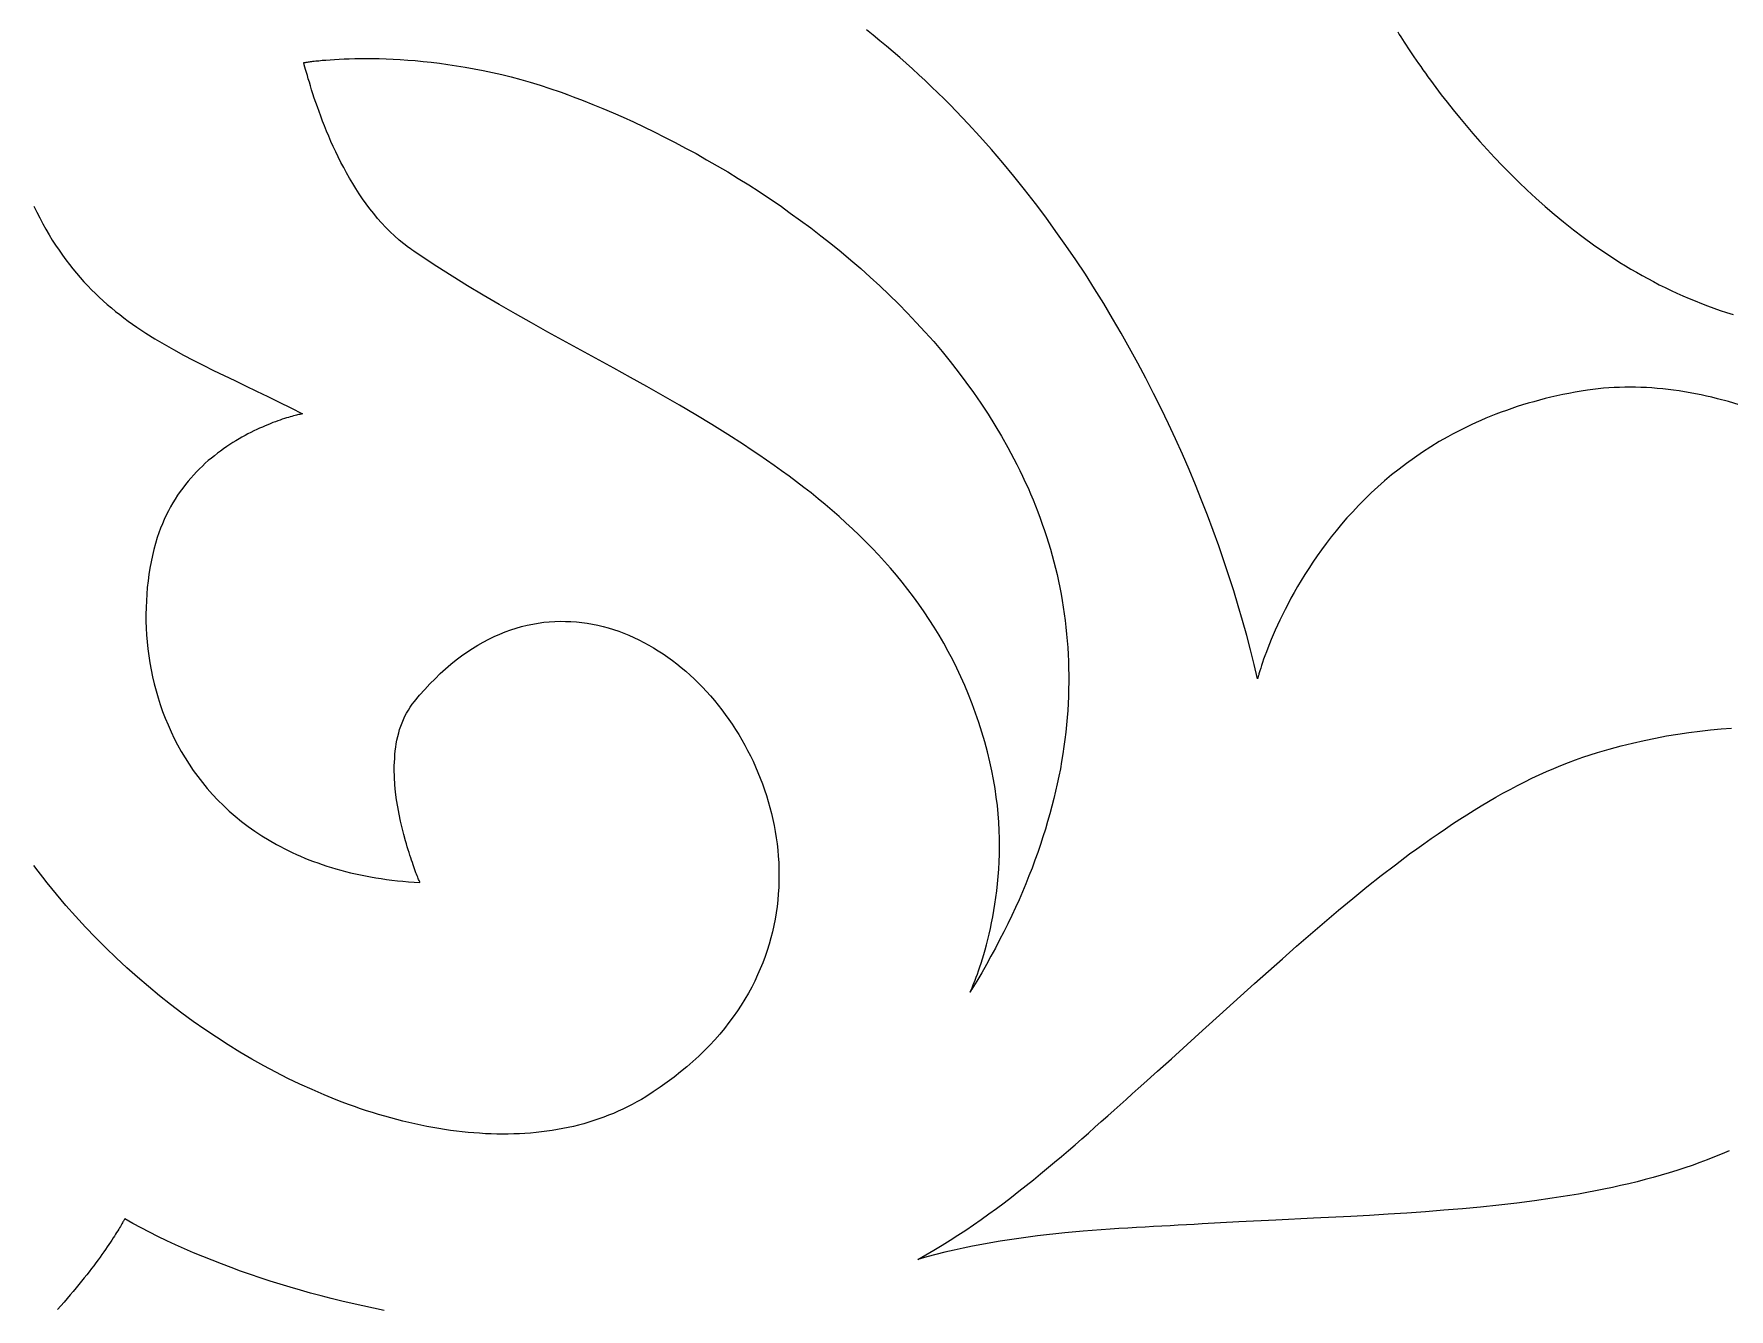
# Model space of a CAD drawing. Extents: x -555 to 555, y -555 to 555.
# Drawn here: x -489 to -362.2, y -178.9 to -83.5 of the extents above; entities that cross this region are included whole.
import ezdxf

# ---------------------------------------------------------------- set-up
doc = ezdxf.new("R2010")
doc.units = 0
doc.layers.add('PLAN_1', color=18, linetype='CONTINUOUS')

msp = doc.modelspace()

# ---------------------------------------------------------------- linework, layer by layer
at = {"layer": 'PLAN_1'}
for points in [[(-361.47, -111.25), (-362.28, -111.01), (-363.1, -110.8), (-363.51, -110.69), (-363.92, -110.6), (-364.33, -110.51), (-364.74, -110.43), (-365.15, -110.35), (-365.56, -110.28), (-365.97, -110.22), (-366.38, -110.16), (-366.79, -110.11), (-367.19, -110.06), (-367.6, -110.03), (-368.01, -109.99), (-368.41, -109.97), (-368.82, -109.95), (-369.22, -109.94), (-369.63, -109.94), (-370.03, -109.94), (-370.43, -109.95), (-370.83, -109.97), (-371.23, -109.99), (-371.63, -110.02), (-372.03, -110.06), (-372.42, -110.11), (-372.82, -110.17), (-373.29, -110.24), (-373.75, -110.32), (-374.21, -110.4), (-374.66, -110.49), (-375.11, -110.59), (-375.55, -110.69), (-375.98, -110.79), (-376.41, -110.9), (-376.84, -111.02), (-377.26, -111.14), (-377.67, -111.26), (-378.08, -111.39), (-378.48, -111.53), (-378.88, -111.67), (-379.27, -111.81), (-379.66, -111.95), (-380.04, -112.11), (-380.42, -112.26), (-380.79, -112.42), (-381.15, -112.58), (-381.51, -112.75), (-381.87, -112.92), (-382.22, -113.09), (-382.57, -113.27), (-382.91, -113.45), (-383.25, -113.64), (-383.9, -114.01), (-384.54, -114.4), (-385.16, -114.8), (-385.76, -115.22), (-386.35, -115.64), (-386.91, -116.07), (-387.46, -116.5), (-387.99, -116.95), (-388.5, -117.4), (-388.99, -117.85), (-389.47, -118.32), (-389.93, -118.78), (-390.37, -119.25), (-390.8, -119.72), (-391.21, -120.19), (-391.61, -120.67), (-391.99, -121.14), (-392.35, -121.62), (-392.7, -122.09), (-393.03, -122.56), (-393.36, -123.02), (-393.66, -123.49), (-393.95, -123.94), (-394.23, -124.4), (-394.5, -124.85), (-394.75, -125.29), (-394.99, -125.72), (-395.21, -126.14), (-395.43, -126.56), (-395.63, -126.96), (-395.82, -127.36), (-396, -127.74), (-396.16, -128.11), (-396.32, -128.46), (-396.46, -128.81), (-396.6, -129.14), (-396.72, -129.45), (-396.83, -129.74), (-396.94, -130.02), (-397.03, -130.29), (-397.11, -130.53), (-397.19, -130.75), (-397.25, -130.95), (-397.31, -131.14), (-397.34, -131.22), (-397.36, -131.3), (-397.38, -131.37), (-397.4, -131.44), (-397.42, -131.5), (-397.43, -131.55), (-397.45, -131.6), (-397.46, -131.64), (-397.47, -131.68), (-397.47, -131.71), (-397.48, -131.73), (-397.48, -131.75), (-397.49, -131.76), (-397.49, -131.76), (-397.74, -130.68), (-398.01, -129.59), (-398.3, -128.5), (-398.61, -127.39), (-398.93, -126.28), (-399.27, -125.17), (-399.63, -124.04), (-400, -122.92), (-400.39, -121.79), (-400.8, -120.65), (-401.23, -119.52), (-401.67, -118.38), (-402.13, -117.24), (-402.61, -116.09), (-403.11, -114.95), (-403.62, -113.81), (-404.15, -112.67), (-404.69, -111.53), (-405.26, -110.4), (-405.84, -109.27), (-406.43, -108.14), (-407.05, -107.02), (-407.68, -105.9), (-408.32, -104.79), (-408.99, -103.68), (-409.67, -102.58), (-410.36, -101.49), (-411.08, -100.41), (-411.81, -99.34), (-412.56, -98.28), (-413.32, -97.23), (-414.1, -96.19), (-414.9, -95.16), (-415.71, -94.15), (-416.54, -93.15), (-417.38, -92.16), (-418.24, -91.19), (-419.12, -90.23), (-420.02, -89.29), (-420.47, -88.83), (-420.93, -88.37), (-421.39, -87.91), (-421.86, -87.46), (-422.33, -87.01), (-422.8, -86.57), (-423.28, -86.13), (-423.76, -85.7), (-424.24, -85.28), (-424.73, -84.85), (-425.23, -84.44), (-425.73, -84.02), (-426.23, -83.62), (-426.73, -83.22)], [(-387.01, -83.36), (-386.9, -83.55), (-386.78, -83.74), (-386.65, -83.94), (-386.52, -84.14), (-386.38, -84.35), (-386.24, -84.56), (-386.1, -84.78), (-385.94, -85.01), (-385.79, -85.24), (-385.63, -85.48), (-385.46, -85.72), (-385.29, -85.96), (-385.12, -86.21), (-384.94, -86.46), (-384.75, -86.72), (-384.56, -86.98), (-384.36, -87.25), (-384.16, -87.52), (-383.75, -88.06), (-383.32, -88.62), (-382.87, -89.19), (-382.39, -89.77), (-381.9, -90.36), (-381.4, -90.96), (-380.87, -91.56), (-380.32, -92.16), (-379.76, -92.77), (-379.18, -93.38), (-378.58, -93.99), (-377.96, -94.6), (-377.32, -95.21), (-376.67, -95.81), (-375.99, -96.41), (-375.3, -97), (-374.6, -97.58), (-373.87, -98.16), (-373.13, -98.72), (-372.37, -99.28), (-371.59, -99.81), (-370.8, -100.34), (-370.39, -100.6), (-369.98, -100.85), (-369.57, -101.1), (-369.16, -101.34), (-368.74, -101.58), (-368.31, -101.81), (-367.88, -102.04), (-367.45, -102.27), (-367.01, -102.49), (-366.57, -102.7), (-366.13, -102.91), (-365.68, -103.11), (-365.22, -103.3), (-364.76, -103.49), (-364.3, -103.68), (-363.84, -103.85), (-363.37, -104.03), (-362.89, -104.19), (-362.42, -104.35), (-361.93, -104.49)], [(-488.99, -96.39), (-488.77, -96.84), (-488.54, -97.28), (-488.31, -97.71), (-488.08, -98.13), (-487.84, -98.54), (-487.6, -98.93), (-487.35, -99.32), (-487.1, -99.69), (-486.84, -100.06), (-486.59, -100.41), (-486.32, -100.76), (-486.06, -101.09), (-485.79, -101.42), (-485.51, -101.74), (-485.24, -102.05), (-484.95, -102.35), (-484.67, -102.65), (-484.38, -102.93), (-484.09, -103.21), (-483.79, -103.49), (-483.49, -103.75), (-483.18, -104.01), (-482.88, -104.27), (-482.56, -104.51), (-482.25, -104.76), (-481.93, -104.99), (-481.61, -105.22), (-481.28, -105.45), (-480.61, -105.89), (-479.93, -106.32), (-479.24, -106.73), (-478.53, -107.13), (-477.8, -107.53), (-477.06, -107.91), (-476.31, -108.29), (-475.54, -108.68), (-474.76, -109.06), (-473.96, -109.44), (-473.15, -109.83), (-472.33, -110.23), (-471.49, -110.63), (-470.64, -111.05), (-469.77, -111.48), (-468.89, -111.93), (-468.9, -111.93), (-468.91, -111.93), (-468.94, -111.94), (-468.99, -111.95), (-469.04, -111.96), (-469.1, -111.97), (-469.17, -111.99), (-469.26, -112.01), (-469.35, -112.03), (-469.45, -112.06), (-469.57, -112.09), (-469.69, -112.12), (-469.81, -112.16), (-469.95, -112.2), (-470.1, -112.24), (-470.25, -112.29), (-470.41, -112.34), (-470.57, -112.4), (-470.75, -112.46), (-470.92, -112.53), (-471.11, -112.59), (-471.3, -112.67), (-471.49, -112.75), (-471.69, -112.83), (-471.89, -112.92), (-472.1, -113.01), (-472.31, -113.11), (-472.53, -113.21), (-472.75, -113.32), (-472.97, -113.43), (-473.19, -113.55), (-473.42, -113.67), (-473.64, -113.8), (-473.87, -113.94), (-474.1, -114.08), (-474.33, -114.23), (-474.56, -114.38), (-474.79, -114.54), (-475.02, -114.71), (-475.25, -114.88), (-475.48, -115.06), (-475.71, -115.24), (-475.94, -115.43), (-476.16, -115.63), (-476.38, -115.84), (-476.6, -116.05), (-476.82, -116.27), (-477.03, -116.5), (-477.25, -116.73), (-477.45, -116.97), (-477.65, -117.22), (-477.85, -117.48), (-478.04, -117.74), (-478.23, -118.02), (-478.41, -118.3), (-478.59, -118.58), (-478.76, -118.88), (-478.92, -119.18), (-479.08, -119.5), (-479.23, -119.82), (-479.37, -120.15), (-479.5, -120.49), (-479.63, -120.83), (-479.75, -121.19), (-479.88, -121.63), (-480, -122.08), (-480.11, -122.53), (-480.21, -123), (-480.3, -123.47), (-480.38, -123.95), (-480.44, -124.43), (-480.5, -124.92), (-480.54, -125.42), (-480.57, -125.92), (-480.59, -126.42), (-480.6, -126.93), (-480.6, -127.44), (-480.58, -127.96), (-480.55, -128.47), (-480.51, -128.99), (-480.45, -129.51), (-480.39, -130.03), (-480.3, -130.56), (-480.21, -131.08), (-480.1, -131.6), (-479.98, -132.12), (-479.84, -132.64), (-479.69, -133.16), (-479.53, -133.67), (-479.35, -134.19), (-479.15, -134.7), (-478.95, -135.2), (-478.72, -135.71), (-478.48, -136.2), (-478.23, -136.69), (-477.96, -137.18), (-477.67, -137.66), (-477.37, -138.14), (-477.06, -138.6), (-476.72, -139.06), (-476.37, -139.51), (-476.01, -139.96), (-475.62, -140.39), (-475.22, -140.82), (-474.81, -141.23), (-474.37, -141.64), (-473.92, -142.03), (-473.45, -142.41), (-472.96, -142.79), (-472.46, -143.14), (-471.94, -143.49), (-471.39, -143.82), (-470.83, -144.14), (-470.55, -144.3), (-470.26, -144.45), (-469.96, -144.6), (-469.66, -144.74), (-469.35, -144.88), (-469.04, -145.02), (-468.73, -145.15), (-468.41, -145.28), (-468.08, -145.4), (-467.75, -145.52), (-467.42, -145.64), (-467.08, -145.75), (-466.73, -145.86), (-466.39, -145.96), (-466.03, -146.06), (-465.67, -146.16), (-465.31, -146.25), (-464.94, -146.33), (-464.56, -146.41), (-464.19, -146.49), (-463.8, -146.56), (-463.41, -146.63), (-463.02, -146.69), (-462.62, -146.75), (-462.21, -146.8), (-461.8, -146.85), (-461.39, -146.89), (-460.97, -146.93), (-460.54, -146.96), (-460.11, -146.99), (-460.11, -146.98), (-460.12, -146.96), (-460.13, -146.93), (-460.15, -146.88), (-460.18, -146.83), (-460.21, -146.76), (-460.24, -146.68), (-460.27, -146.59), (-460.31, -146.48), (-460.36, -146.37), (-460.41, -146.25), (-460.46, -146.12), (-460.51, -145.97), (-460.56, -145.82), (-460.62, -145.66), (-460.68, -145.49), (-460.74, -145.31), (-460.8, -145.13), (-460.87, -144.94), (-460.93, -144.74), (-461, -144.53), (-461.06, -144.31), (-461.13, -144.09), (-461.19, -143.87), (-461.32, -143.4), (-461.44, -142.9), (-461.56, -142.4), (-461.67, -141.87), (-461.77, -141.33), (-461.86, -140.79), (-461.93, -140.23), (-461.98, -139.67), (-462.02, -139.1), (-462.03, -138.54), (-462.03, -138.26), (-462.02, -137.98), (-462, -137.7), (-461.98, -137.42), (-461.96, -137.14), (-461.92, -136.87), (-461.88, -136.6), (-461.83, -136.33), (-461.77, -136.06), (-461.7, -135.8), (-461.63, -135.54), (-461.54, -135.29), (-461.45, -135.04), (-461.35, -134.79), (-461.24, -134.55), (-461.11, -134.32), (-460.98, -134.09), (-460.84, -133.86), (-460.69, -133.65), (-460.52, -133.44), (-460.14, -132.98), (-459.76, -132.55), (-459.37, -132.13), (-458.98, -131.74), (-458.59, -131.36), (-458.2, -131), (-457.8, -130.66), (-457.4, -130.34), (-457, -130.04), (-456.6, -129.75), (-456.19, -129.49), (-455.79, -129.24), (-455.38, -129), (-454.97, -128.79), (-454.56, -128.59), (-454.15, -128.41), (-453.74, -128.24), (-453.33, -128.09), (-452.92, -127.96), (-452.51, -127.84), (-452.09, -127.74), (-451.68, -127.65), (-451.27, -127.58), (-450.86, -127.52), (-450.45, -127.48), (-450.04, -127.46), (-449.63, -127.44), (-449.22, -127.45), (-448.82, -127.46), (-448.41, -127.49), (-448.01, -127.53), (-447.61, -127.59), (-447.21, -127.66), (-446.82, -127.74), (-446.42, -127.83), (-446.03, -127.94), (-445.64, -128.06), (-445.25, -128.19), (-444.87, -128.34), (-444.49, -128.49), (-444.11, -128.66), (-443.74, -128.83), (-443.37, -129.02), (-443.01, -129.22), (-442.65, -129.43), (-442.29, -129.65), (-441.94, -129.88), (-441.59, -130.12), (-441.24, -130.37), (-440.9, -130.63), (-440.57, -130.9), (-440.24, -131.18), (-439.92, -131.47), (-439.6, -131.76), (-439.29, -132.07), (-438.98, -132.38), (-438.68, -132.7), (-438.39, -133.03), (-438.1, -133.36), (-437.82, -133.71), (-437.55, -134.06), (-437.28, -134.42), (-437.02, -134.78), (-436.77, -135.15), (-436.52, -135.53), (-436.28, -135.91), (-436.05, -136.3), (-435.83, -136.7), (-435.62, -137.1), (-435.41, -137.5), (-435.21, -137.91), (-435.02, -138.33), (-434.84, -138.75), (-434.67, -139.18), (-434.51, -139.61), (-434.35, -140.04), (-434.21, -140.48), (-434.07, -140.92), (-433.95, -141.36), (-433.83, -141.81), (-433.73, -142.26), (-433.64, -142.72), (-433.55, -143.17), (-433.48, -143.63), (-433.41, -144.09), (-433.36, -144.56), (-433.32, -145.02), (-433.29, -145.49), (-433.27, -145.95), (-433.27, -146.42), (-433.27, -146.89), (-433.29, -147.36), (-433.32, -147.83), (-433.36, -148.3), (-433.41, -148.78), (-433.48, -149.25), (-433.56, -149.72), (-433.65, -150.19), (-433.75, -150.66), (-433.87, -151.12), (-434, -151.59), (-434.15, -152.06), (-434.31, -152.52), (-434.48, -152.98), (-434.67, -153.45), (-434.87, -153.9), (-435.08, -154.36), (-435.31, -154.81), (-435.56, -155.26), (-435.82, -155.71), (-436.09, -156.15), (-436.38, -156.59), (-436.69, -157.03), (-437.01, -157.46), (-437.35, -157.89), (-437.7, -158.32), (-438.07, -158.74), (-438.45, -159.15), (-438.85, -159.56), (-439.27, -159.97), (-439.71, -160.37), (-440.16, -160.76), (-440.63, -161.15), (-441.11, -161.53), (-441.62, -161.91), (-442.14, -162.28), (-442.68, -162.64), (-443.23, -163), (-443.56, -163.2), (-443.9, -163.39), (-444.24, -163.58), (-444.59, -163.76), (-444.94, -163.93), (-445.29, -164.09), (-445.65, -164.25), (-446.01, -164.39), (-446.37, -164.53), (-446.74, -164.67), (-447.12, -164.79), (-447.49, -164.91), (-447.87, -165.02), (-448.25, -165.12), (-448.64, -165.22), (-449.03, -165.3), (-449.42, -165.38), (-449.82, -165.46), (-450.22, -165.52), (-450.62, -165.58), (-451.03, -165.63), (-451.43, -165.68), (-451.84, -165.72), (-452.26, -165.75), (-452.67, -165.77), (-453.09, -165.79), (-453.51, -165.8), (-453.93, -165.8), (-454.36, -165.8), (-454.79, -165.78), (-455.21, -165.77), (-455.65, -165.74), (-456.08, -165.71), (-456.51, -165.67), (-456.95, -165.63), (-457.39, -165.58), (-457.83, -165.52), (-458.27, -165.46), (-458.71, -165.39), (-459.16, -165.31), (-459.6, -165.23), (-460.05, -165.14), (-460.49, -165.04), (-460.94, -164.94), (-461.39, -164.83), (-461.84, -164.71), (-462.29, -164.59), (-462.74, -164.47), (-463.2, -164.33), (-463.65, -164.19), (-464.1, -164.05), (-464.56, -163.9), (-465.01, -163.74), (-465.46, -163.58), (-465.92, -163.41), (-466.37, -163.23), (-467.28, -162.86), (-468.18, -162.47), (-469.09, -162.06), (-469.99, -161.63), (-470.89, -161.17), (-471.79, -160.69), (-472.68, -160.19), (-473.57, -159.67), (-474.45, -159.13), (-475.33, -158.56), (-476.2, -157.98), (-477.06, -157.38), (-477.91, -156.75), (-478.76, -156.11), (-479.59, -155.45), (-480.42, -154.77), (-481.23, -154.07), (-482.04, -153.36), (-482.83, -152.62), (-483.61, -151.87), (-484.37, -151.1), (-485.12, -150.32), (-485.86, -149.51), (-486.58, -148.69), (-487.29, -147.86), (-487.98, -147.01), (-488.32, -146.58), (-488.65, -146.14), (-488.98, -145.7)], [(-362.22, -167.05), (-362.76, -167.28), (-363.31, -167.51), (-363.86, -167.72), (-364.42, -167.93), (-364.98, -168.14), (-365.55, -168.33), (-366.13, -168.52), (-366.71, -168.7), (-367.3, -168.88), (-367.9, -169.04), (-368.5, -169.2), (-369.11, -169.36), (-369.72, -169.51), (-370.34, -169.65), (-370.96, -169.79), (-371.59, -169.92), (-372.22, -170.05), (-372.86, -170.17), (-373.5, -170.28), (-374.15, -170.39), (-374.8, -170.5), (-375.45, -170.6), (-376.77, -170.79), (-378.1, -170.96), (-379.45, -171.12), (-380.81, -171.26), (-382.17, -171.39), (-383.55, -171.5), (-384.93, -171.61), (-386.32, -171.71), (-387.71, -171.8), (-389.11, -171.88), (-390.51, -171.95), (-393.31, -172.09), (-396.11, -172.23), (-398.88, -172.36), (-400.26, -172.44), (-401.64, -172.51), (-402.22, -172.55), (-402.81, -172.58), (-403.41, -172.61), (-404.02, -172.65), (-404.64, -172.68), (-405.27, -172.71), (-405.9, -172.75), (-406.54, -172.79), (-407.19, -172.83), (-407.85, -172.87), (-408.51, -172.91), (-409.18, -172.96), (-409.85, -173.01), (-410.52, -173.07), (-411.89, -173.19), (-412.57, -173.26), (-413.26, -173.34), (-413.95, -173.42), (-414.65, -173.51), (-415.34, -173.6), (-416.03, -173.7), (-416.73, -173.81), (-417.42, -173.92), (-418.11, -174.05), (-418.8, -174.18), (-419.49, -174.32), (-420.18, -174.47), (-420.86, -174.63), (-421.54, -174.8), (-422.22, -174.98), (-422.89, -175.17), (-422.28, -174.83), (-421.68, -174.48), (-421.08, -174.11), (-420.48, -173.74), (-419.89, -173.36), (-419.3, -172.98), (-418.72, -172.58), (-418.14, -172.18), (-417.57, -171.77), (-417, -171.36), (-416.44, -170.94), (-415.89, -170.51), (-415.34, -170.08), (-414.79, -169.65), (-414.25, -169.22), (-413.71, -168.78), (-412.66, -167.91), (-412.14, -167.47), (-411.63, -167.03), (-411.13, -166.59), (-410.63, -166.16), (-410.13, -165.72), (-409.65, -165.29), (-409.17, -164.86), (-408.69, -164.44), (-408.22, -164.02), (-407.76, -163.61), (-407.31, -163.2), (-406.86, -162.8), (-406.42, -162.4), (-405.99, -162.01), (-404.96, -161.1), (-403.93, -160.17), (-401.87, -158.31), (-399.8, -156.42), (-397.72, -154.54), (-396.68, -153.61), (-395.63, -152.68), (-394.58, -151.75), (-393.53, -150.84), (-392.48, -149.94), (-391.43, -149.05), (-390.37, -148.17), (-389.31, -147.31), (-388.25, -146.47), (-387.18, -145.65), (-386.12, -144.85), (-385.58, -144.46), (-385.05, -144.08), (-384.51, -143.7), (-383.98, -143.33), (-383.44, -142.96), (-382.91, -142.6), (-382.37, -142.25), (-381.83, -141.91), (-381.29, -141.57), (-380.76, -141.24), (-380.22, -140.92), (-379.68, -140.61), (-379.14, -140.31), (-378.6, -140.02), (-378.06, -139.73), (-377.51, -139.46), (-376.97, -139.19), (-376.43, -138.93), (-375.89, -138.69), (-375.34, -138.45), (-374.8, -138.22), (-374.25, -138.01), (-373.71, -137.8), (-373.16, -137.61), (-372.62, -137.43), (-372.07, -137.26), (-371.19, -137), (-370.31, -136.77), (-369.45, -136.55), (-368.59, -136.36), (-367.74, -136.18), (-366.9, -136.02), (-366.07, -135.88), (-365.24, -135.76), (-364.43, -135.66), (-363.63, -135.57), (-362.83, -135.49), (-362.05, -135.44)], [(-462.78, -178.99), (-463.58, -178.83), (-464.38, -178.65), (-465.17, -178.48), (-465.96, -178.29), (-466.74, -178.1), (-467.51, -177.9), (-468.29, -177.69), (-469.05, -177.47), (-469.81, -177.25), (-470.57, -177.02), (-471.32, -176.79), (-472.06, -176.55), (-472.79, -176.3), (-473.52, -176.04), (-474.24, -175.78), (-474.95, -175.51), (-475.66, -175.24), (-476.35, -174.96), (-477.04, -174.67), (-477.72, -174.37), (-478.39, -174.07), (-479.05, -173.77), (-479.7, -173.45), (-480.33, -173.13), (-480.96, -172.81), (-481.58, -172.48), (-482.19, -172.14), (-482.19, -172.14), (-482.2, -172.16), (-482.21, -172.18), (-482.23, -172.22), (-482.25, -172.26), (-482.28, -172.31), (-482.32, -172.37), (-482.36, -172.44), (-482.4, -172.52), (-482.45, -172.6), (-482.51, -172.7), (-482.57, -172.8), (-482.63, -172.91), (-482.71, -173.03), (-482.79, -173.15), (-482.87, -173.28), (-482.96, -173.43), (-483.05, -173.57), (-483.16, -173.73), (-483.26, -173.89), (-483.38, -174.06), (-483.5, -174.23), (-483.62, -174.42), (-483.75, -174.6), (-483.89, -174.8), (-484.03, -175), (-484.18, -175.21), (-484.34, -175.42), (-484.5, -175.64), (-484.67, -175.86), (-484.85, -176.09), (-485.03, -176.32), (-485.22, -176.56), (-485.41, -176.81), (-485.61, -177.06), (-485.82, -177.31), (-486.04, -177.57), (-486.26, -177.83), (-486.49, -178.1), (-486.72, -178.37), (-486.96, -178.64), (-487.21, -178.92)]]:
    msp.add_lwpolyline(points, dxfattribs=at)
msp.add_lwpolyline([(-468.8, -85.66), (-468.79, -85.66), (-468.78, -85.66), (-468.76, -85.65), (-468.74, -85.65), (-468.71, -85.65), (-468.67, -85.64), (-468.62, -85.63), (-468.57, -85.62), (-468.51, -85.62), (-468.44, -85.61), (-468.37, -85.6), (-468.29, -85.59), (-468.2, -85.58), (-468.11, -85.56), (-468.01, -85.55), (-467.9, -85.54), (-467.79, -85.53), (-467.67, -85.52), (-467.55, -85.5), (-467.42, -85.49), (-467.28, -85.48), (-467.14, -85.47), (-466.83, -85.45), (-466.51, -85.42), (-466.16, -85.4), (-465.79, -85.39), (-465.4, -85.37), (-464.99, -85.36), (-464.56, -85.35), (-464.11, -85.35), (-463.64, -85.36), (-463.15, -85.36), (-462.65, -85.38), (-462.12, -85.4), (-461.58, -85.43), (-461.03, -85.47), (-460.46, -85.51), (-459.87, -85.57), (-459.27, -85.63), (-458.65, -85.71), (-458.02, -85.79), (-457.38, -85.89), (-456.73, -86), (-456.06, -86.12), (-455.39, -86.25), (-454.7, -86.4), (-454, -86.56), (-453.3, -86.73), (-452.58, -86.92), (-451.86, -87.13), (-451.13, -87.35), (-450.39, -87.59), (-449.64, -87.85), (-449.27, -87.98), (-449.17, -88.02), (-449.15, -88.02), (-449.13, -88.03), (-449.11, -88.04), (-449.02, -88.07), (-448.66, -88.21), (-447.92, -88.49), (-447.18, -88.79), (-446.43, -89.09), (-445.67, -89.42), (-444.91, -89.75), (-444.15, -90.1), (-443.37, -90.46), (-442.6, -90.84), (-441.82, -91.23), (-441.04, -91.63), (-440.25, -92.05), (-439.46, -92.47), (-438.68, -92.92), (-437.89, -93.37), (-437.1, -93.84), (-436.32, -94.32), (-435.53, -94.81), (-434.75, -95.31), (-433.97, -95.83), (-433.19, -96.36), (-432.42, -96.91), (-431.65, -97.46), (-430.88, -98.03), (-430.13, -98.61), (-429.38, -99.2), (-428.63, -99.81), (-427.89, -100.43), (-427.16, -101.06), (-426.45, -101.7), (-425.73, -102.36), (-425.03, -103.02), (-424.34, -103.7), (-423.67, -104.39), (-423, -105.09), (-422.35, -105.81), (-421.7, -106.53), (-421.08, -107.27), (-420.47, -108.02), (-419.87, -108.78), (-419.29, -109.56), (-418.72, -110.34), (-418.17, -111.14), (-417.64, -111.95), (-417.13, -112.77), (-416.63, -113.6), (-416.16, -114.44), (-415.7, -115.29), (-415.48, -115.72), (-415.26, -116.16), (-415.06, -116.59), (-414.85, -117.03), (-414.65, -117.47), (-414.46, -117.92), (-414.27, -118.37), (-414.09, -118.82), (-413.91, -119.27), (-413.74, -119.73), (-413.58, -120.19), (-413.42, -120.65), (-413.27, -121.11), (-413.12, -121.58), (-412.98, -122.05), (-412.85, -122.52), (-412.72, -122.99), (-412.6, -123.47), (-412.48, -123.95), (-412.37, -124.44), (-412.27, -124.92), (-412.18, -125.41), (-412.09, -125.9), (-412.01, -126.4), (-411.94, -126.89), (-411.87, -127.39), (-411.81, -127.89), (-411.76, -128.4), (-411.71, -128.9), (-411.68, -129.41), (-411.64, -129.93), (-411.62, -130.44), (-411.61, -130.96), (-411.6, -131.48), (-411.6, -132), (-411.61, -132.53), (-411.62, -133.06), (-411.65, -133.59), (-411.68, -134.12), (-411.72, -134.65), (-411.77, -135.19), (-411.82, -135.73), (-411.89, -136.28), (-411.96, -136.82), (-412.05, -137.37), (-412.14, -137.92), (-412.23, -138.48), (-412.34, -139.03), (-412.46, -139.59), (-412.59, -140.15), (-412.72, -140.71), (-412.86, -141.28), (-413.02, -141.85), (-413.18, -142.42), (-413.35, -142.99), (-413.53, -143.57), (-413.72, -144.15), (-413.92, -144.73), (-414.13, -145.31), (-414.35, -145.9), (-414.58, -146.49), (-414.82, -147.08), (-415.07, -147.67), (-415.32, -148.27), (-415.59, -148.86), (-415.87, -149.46), (-416.16, -150.07), (-416.46, -150.67), (-416.77, -151.28), (-417.09, -151.89), (-417.42, -152.5), (-417.76, -153.12), (-418.11, -153.73), (-418.48, -154.35), (-418.85, -154.97), (-418.94, -155.13), (-418.97, -155.17), (-418.97, -155.18), (-418.98, -155.18), (-418.98, -155.18), (-418.98, -155.18), (-418.98, -155.18), (-418.97, -155.17), (-418.97, -155.16), (-418.96, -155.15), (-418.95, -155.12), (-418.93, -155.09), (-418.92, -155.06), (-418.9, -155.01), (-418.88, -154.97), (-418.86, -154.91), (-418.83, -154.85), (-418.8, -154.79), (-418.77, -154.72), (-418.74, -154.64), (-418.67, -154.47), (-418.6, -154.28), (-418.52, -154.06), (-418.43, -153.83), (-418.34, -153.58), (-418.25, -153.3), (-418.15, -153.01), (-418.05, -152.69), (-417.95, -152.36), (-417.85, -152.01), (-417.75, -151.64), (-417.65, -151.25), (-417.56, -150.85), (-417.46, -150.43), (-417.37, -150), (-417.28, -149.55), (-417.2, -149.08), (-417.12, -148.6), (-417.05, -148.1), (-416.98, -147.6), (-416.93, -147.07), (-416.88, -146.54), (-416.84, -145.99), (-416.81, -145.43), (-416.79, -144.86), (-416.78, -144.28), (-416.79, -143.69), (-416.8, -143.09), (-416.84, -142.47), (-416.88, -141.85), (-416.94, -141.22), (-417.02, -140.59), (-417.11, -139.94), (-417.22, -139.29), (-417.35, -138.63), (-417.5, -137.96), (-417.68, -137.2), (-417.88, -136.46), (-418.1, -135.73), (-418.33, -135.01), (-418.57, -134.31), (-418.82, -133.61), (-419.09, -132.93), (-419.37, -132.26), (-419.66, -131.6), (-419.96, -130.96), (-420.28, -130.32), (-420.61, -129.7), (-420.95, -129.08), (-421.3, -128.48), (-421.66, -127.88), (-422.04, -127.3), (-422.42, -126.73), (-422.81, -126.16), (-423.22, -125.61), (-423.63, -125.06), (-424.05, -124.53), (-424.49, -124), (-424.93, -123.48), (-425.38, -122.97), (-425.84, -122.47), (-426.31, -121.97), (-426.79, -121.49), (-427.27, -121.01), (-427.76, -120.54), (-428.26, -120.07), (-428.77, -119.62), (-429.29, -119.17), (-429.81, -118.72), (-430.33, -118.29), (-430.87, -117.85), (-431.41, -117.43), (-431.96, -117.01), (-432.51, -116.6), (-433.07, -116.19), (-433.63, -115.79), (-434.2, -115.39), (-434.77, -115), (-435.35, -114.61), (-435.93, -114.22), (-437.1, -113.47), (-438.29, -112.73), (-439.49, -112), (-440.7, -111.29), (-441.92, -110.58), (-443.15, -109.89), (-444.38, -109.2), (-445.61, -108.52), (-448.09, -107.16), (-450.55, -105.81), (-451.77, -105.13), (-452.98, -104.45), (-454.18, -103.76), (-455.38, -103.06), (-456.55, -102.35), (-457.71, -101.64), (-458.86, -100.91), (-459.42, -100.54), (-459.98, -100.16), (-460.54, -99.79), (-460.68, -99.69), (-460.71, -99.67), (-460.72, -99.66), (-460.72, -99.66), (-460.73, -99.66), (-460.74, -99.65), (-460.78, -99.62), (-460.97, -99.49), (-461.33, -99.21), (-461.67, -98.93), (-462.01, -98.62), (-462.34, -98.31), (-462.67, -97.99), (-462.98, -97.65), (-463.28, -97.31), (-463.57, -96.95), (-463.86, -96.59), (-464.13, -96.22), (-464.4, -95.85), (-464.65, -95.47), (-464.9, -95.08), (-465.14, -94.7), (-465.37, -94.3), (-465.6, -93.91), (-465.81, -93.51), (-466.02, -93.12), (-466.22, -92.72), (-466.41, -92.33), (-466.59, -91.94), (-466.77, -91.55), (-466.93, -91.16), (-467.09, -90.78), (-467.25, -90.4), (-467.39, -90.03), (-467.53, -89.67), (-467.66, -89.32), (-467.78, -88.97), (-467.9, -88.64), (-468.01, -88.31), (-468.11, -88), (-468.21, -87.69), (-468.3, -87.41), (-468.38, -87.13), (-468.46, -86.87), (-468.53, -86.62), (-468.6, -86.4), (-468.66, -86.18), (-468.71, -85.99), (-468.76, -85.82)], close=True, dxfattribs=at)

doc.saveas('drawing.dxf')
